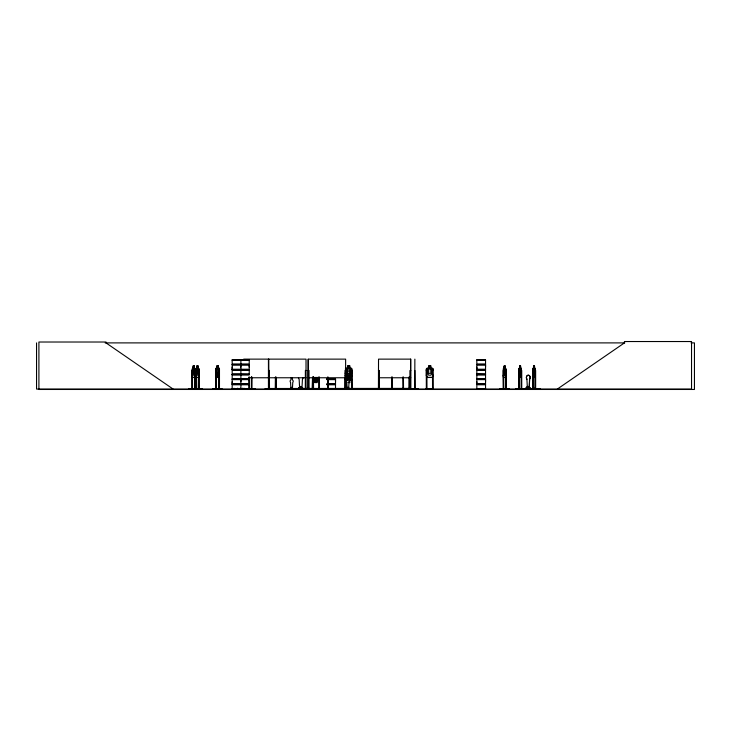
<?xml version="1.0" encoding="UTF-8"?>
<svg xmlns="http://www.w3.org/2000/svg" width="731" height="731" viewBox="0 0 731 731"><rect width="100%" height="100%" fill="white"/><g stroke="black" fill="none" stroke-linecap="round" stroke-linejoin="round"><path stroke-width="1.1" d="M232.175 383.903L232.175 379.617L240.892 379.617L240.883 383.903L232.175 383.903L232.184 381.765M232.175 369.246L232.175 364.97L240.892 364.97L240.883 369.246L232.175 369.246L232.184 367.108M240.883 381.765L240.883 379.617M240.883 367.108L240.883 364.97M249.216 367.108L249.216 364.97L241.093 364.97M335.511 381.765L335.511 379.617M476.831 383.903L476.831 379.617L485.548 379.617L485.539 383.903L476.831 383.903L476.84 381.765M476.831 369.246L476.831 364.97L485.548 364.97L485.539 369.246L476.831 369.246L476.84 367.108M485.539 381.765L485.539 379.617M485.539 367.108L485.539 364.97M265.079 388.728L272.06 388.7M304.69 388.728L318.67 388.59M418.479 388.728L403.494 388.59M529.171 388.179L529.555 379.206A2.33 1.873 -90 0 0 529.555 375.908A2.33 1.873 -90 0 0 526.905 375.908A2.33 1.873 -90 0 0 526.905 379.206L527.38 388.179L529.253 388.179L529.646 379.206A2.33 1.873 -90 0 0 529.646 375.908A2.33 1.873 -90 0 0 526.996 375.908A2.33 1.873 -90 0 0 526.996 379.206L526.905 379.206M300.733 387.101L300.551 386.745M485.558 374.464L476.804 374.245M476.804 389.066L485.558 388.901L485.548 384.762L476.831 384.762L476.831 388.892M505.642 377.479L505.925 375.195M519.047 377.479L518.69 375.204L518.973 377.479L521.212 377.479L521.459 375.204M521.212 377.479L521.523 375.204M192.509 377.479L194.903 377.479L195.25 369.045L194.19 368.241M194.903 377.479L195.25 375.204M499.967 389.066L509.37 389.029M500.132 389.075L509.361 389.02M515.611 388.728L524.849 388.728M529.527 389.02L538.784 389.02M245.497 389.066L234.596 388.59M251.811 389.066L251.893 377.022M188.854 389.029L201.984 389.075M188.872 388.728L202.003 388.728M192.5 389.066L192.463 370.453L191.97 370.453L191.961 389.029M195.177 388.728L195.25 369.045M198.805 389.038L198.695 370.453M198.942 389.02L198.942 369.045L197.955 368.241M218.989 377.479L219.364 375.195L219.053 377.479L216.093 377.479L216.175 368.241M388.746 389.02L394.804 389.075M388.746 388.728L394.786 388.7M394.767 389.02L388.746 388.983M527.289 386.745L528.321 387.028M528.321 386.745L527.289 387.028M212.648 388.728L222.361 389.02M528.029 386.681C528.412 387.668 526.896 386.306 528.23 387.001M527.572 386.653L527.974 387.101M528.047 387.128L528.303 387.028M345.288 373.331L346.074 371.046L351.456 371.046L352.168 373.331L351.401 371.129M345.361 373.34L346.128 371.129M352.159 375.204L351.373 377.479L345.991 377.479L345.288 375.204M433.181 375.204L432.396 377.479L427.014 377.479L426.301 375.204M503.239 389.075L503.257 369.054L503.485 368.241L504.18 368.241M505.03 365.948L505.002 375.195L504.143 375.195L503.686 373.358L504.18 365.948L505.103 365.948L505.103 368.241L505.998 369.082L505.706 377.479L503.476 377.479L503.558 368.241M518.745 389.075L518.69 369.054L519.686 368.241M519.065 368.314L518.69 369.054M535.448 389.075L535.448 369.045L535.065 377.479L532.899 377.479L532.616 369.054L533.612 368.241M532.671 389.075L532.981 368.241M376.584 389.02L380.138 388.7M402.169 388.728L403.21 389.02M308.281 388.983L308.308 370.453M312.493 388.728L312.146 389.066L312.539 377.022M344.858 389.066L345.169 388.399M426.127 389.02L426.191 388.399L426.968 388.399M215.819 369.091L216.193 368.314M315.088 377.625C312.384 380.266 316.084 379.928 316.048 377.36C316.048 379.91 319.593 380.266 316.971 377.635M348.34 382.587L349.875 382.587L349.793 380.221L350.944 379.453L350.944 375.177L349.793 373.34L349.793 369.082L347.654 369.082L347.654 373.358L346.512 375.177L346.512 379.453L347.654 380.221L346.101 380.294L345.288 379.49M347.6 379.38L346.786 379.371L348.258 376.83C345.215 374.062 347.728 372.673 348.724 376.337C349.628 372.7 352.315 374.044 349.208 376.84C352.954 382.77 347.536 378.247 349.793 375.177L350.944 373.358L350.944 369.082L349.793 368.314M197.032 365.948L196.566 373.358L197.068 375.195L197.991 375.195L198.485 369.082L197.918 366.021L196.995 366.021M540.136 388.892L525.918 389.075L526.101 387.558L527.462 387.558L527.462 388.526M528.76 389.066L528.915 387.558M537.322 388.526L537.121 389.066L538.025 389.056M537.897 388.91L537.322 388.773M217.052 368.314L216.44 369.082L216.44 373.358L217.052 375.195L218.203 375.195L218.816 369.082L218.176 365.948M318.725 380.294L319.456 379.48L319.456 377.424M345.288 369.054L346.019 368.241L347.581 368.241L347.581 365.948L349.875 365.948L349.793 368.314M351.401 380.221L352.086 379.444L351.437 380.294L349.793 380.221M527.554 386.8L527.928 386.763M292.427 389.056C294.438 387.741 289.375 389.504 290.381 388.947L290.509 388.051L290.691 388.7M299.308 388.526L299.043 387.558L298.668 389.066M299.061 387.558L298.878 389.066M298.878 388.526L300.021 389.038L299.061 388.892M299.792 389.056L299.061 388.773M301.62 389.066L302.342 388.773L302.552 387.558L302.826 389.038L302.342 388.773M302.607 389.056L298.851 388.773M346.476 389.066L346.75 388.051L346.923 388.7M346.896 389.047L347.399 389.047M348.632 388.865L349.272 389.047L348.76 389.056M348.769 389.047L349.08 388.051L349.235 389.066M245.625 389.029L254.991 388.728L232.184 388.773M291.285 377.58L290.892 379.937A1.553 1.553 0 0 0 290.572 382.377L290.892 388.362L292.446 388.362L292.765 382.377A1.553 1.553 0 0 0 292.446 379.937L292.053 377.58M557.333 389.075L624.438 342.894L624.438 341.532L691.535 341.532L691.535 389.075L36.55 389.075L36.55 342.894M539.99 389.066L540.136 388.526L532.122 388.773M346.668 388.7L349.107 388.956M233.719 389.029L233.819 388.399M268.569 389.029L268.688 370.453M105.154 342.894L624.786 342.894M691.023 342.894L694.45 342.894L694.45 389.468L38.907 389.468L38.907 342.017L106.013 342.017L106.013 342.894L173.11 389.075M243.688 359.131L306.024 359.131L306.015 389.075M232.166 359.807L249.234 359.807M476.822 359.807L485.558 359.807M232.184 360.237L240.883 360.237M241.102 360.237L249.216 360.237M476.84 360.237L485.539 360.237M241.093 364.111L249.225 364.111L249.225 359.981L232.166 359.963L232.184 364.111L240.892 364.111L240.892 359.981M232.111 364.404L249.289 364.404M476.767 364.404L485.603 364.404M232.111 364.668L249.289 364.668M476.767 364.668L485.603 364.668M194.254 365.948L193.194 365.948L193.194 368.241M198.019 365.948L196.968 365.948L196.995 368.314M519.613 365.948L520.6 365.948L520.965 369.082L520.499 375.195L519.64 375.195L519.184 373.358M193.231 366.021L194.227 366.021M216.988 366.021L218.203 366.021M349.793 366.021L347.654 366.021L347.654 368.314L346.512 369.082L346.512 373.358L347.654 375.195L347.654 378.384M430.815 366.021L428.677 366.021L428.677 368.314L427.525 369.082L427.525 373.358L428.677 375.195L430.815 375.195L431.957 373.358L431.957 369.082L430.815 368.314L430.888 365.948L428.594 365.948L428.594 368.241L427.032 368.241L426.301 369.054L426.337 389.075M505.075 366.021L504.143 366.021L504.216 368.314M519.64 366.021L520.573 366.021M533.566 366.021L534.498 366.021M197.827 366.405L197.233 366.405L197.233 367.172L197.827 367.172M504.299 366.405L504.847 366.405L504.299 367.172M533.721 366.405L534.279 366.405L533.721 367.172M193.267 368.241L192.518 368.241L192.235 369.091L192.271 389.075M197.032 368.241L196.292 368.241L196.009 369.091L196.045 389.075M216.111 368.241L217.052 368.241M218.176 368.241L219.035 368.241M349.866 368.241L351.355 368.241L352.159 369.045L352.47 389.066M430.888 368.241L432.368 368.241L433.181 369.045L433.227 388.728M520.536 368.241L521.495 369.082L521.13 368.241M534.462 368.241L535.448 369.045L535.055 368.241M192.536 368.314L194.885 368.314M196.301 368.314L198.649 368.314L198.914 369.082M216.129 368.314L219.026 368.314M346.046 368.314L351.319 368.314M427.068 368.314L432.341 368.314L433.108 369.082M503.495 368.314L505.688 368.314M519.001 368.314L521.185 368.314M532.926 368.314L535.11 368.314M198.942 369.045L198.604 377.479L196.283 377.479L196.045 375.204M215.718 369.054L215.819 389.075L215.928 388.399M505.953 369.045L505.934 389.075M217.052 369.082L218.203 369.082M241.093 369.246L249.225 369.246L249.225 364.97M232.111 369.548L249.289 369.548M476.767 369.548L485.603 369.548M232.111 369.813L249.289 369.813M476.767 369.813L485.603 369.813M241.093 370.114L249.225 370.114L249.225 374.235L241.102 374.126M195.14 370.453L194.839 389.075M198.421 370.453L198.914 370.453M218.907 370.453L219.446 370.453M268.441 370.453L269.392 370.453L269.483 389.075M306.024 370.453L305.384 370.453L305.32 389.075M308.062 370.453L309.012 370.453L309.085 389.075M352.086 370.453L351.447 370.453L351.529 389.075M378.411 370.453L379.078 370.453L379.133 389.075M410.795 370.453L410.128 370.453L410.182 389.075M414.861 370.453L415.098 389.075M426.264 370.453L426.895 370.453L426.968 389.075M433.108 370.453L432.478 370.453L432.551 389.075M503.248 370.453L503.531 389.075M518.745 370.453L519.22 370.453M532.671 370.453L533.146 370.453L533.173 389.075M217.052 373.358L218.203 373.358M347.654 373.358L349.793 373.34M240.883 374.126L232.184 374.126L232.184 370.114L240.892 370.114L240.892 374.235L232.166 374.245M476.84 374.126L485.539 374.126L485.539 370.114L476.831 370.114L476.831 374.235L485.558 374.245M241.084 374.245L249.234 374.245M232.166 374.464L240.892 374.464M241.084 374.418L249.234 374.464M241.084 374.61L249.234 374.619M232.184 374.884L240.883 374.884M241.102 374.884L249.216 374.884M476.84 374.884L485.539 374.884M192.207 375.204L192.582 377.479M347.654 375.195L349.793 375.177M503.193 375.204L503.549 377.479M532.616 375.204L532.99 377.406L535.11 377.406M192.536 377.406L194.885 377.406M196.301 377.406L198.649 377.406M216.129 377.406L219.026 377.406M351.319 377.406L346.046 377.406L345.361 375.195M432.341 377.406L427.068 377.406L426.383 375.195L426.383 369.091M503.495 377.406L505.688 377.406M519.001 377.406L521.185 377.406M249.253 377.763L306.024 377.763M308.381 377.763L345.635 377.763M378.53 377.763L410.795 377.763M241.093 378.759L249.225 378.759M326.803 378.759L335.52 378.759M232.111 379.06L249.289 379.06M326.748 379.06L335.584 379.06M476.767 379.06L485.603 379.06M232.111 379.325L249.289 379.325M326.748 379.325L335.584 379.325M476.767 379.325L485.603 379.325M241.093 379.617L249.225 379.617M326.803 379.617L335.52 379.617L335.511 383.903M318.725 380.294L313.389 380.294L312.585 379.49L312.658 377.415M348.038 382.13L349.409 382.13L349.409 381.363M241.093 383.903L249.225 383.903M326.803 383.903L335.52 383.903M232.111 384.195L249.289 384.195M326.748 384.195L335.584 384.195M476.767 384.195L485.603 384.195M232.111 384.46L249.289 384.46M326.748 384.46L335.584 384.46M476.767 384.46L485.603 384.46M241.093 384.762L249.225 384.762M326.803 384.762L335.52 384.762M533.328 388.335L534.873 388.335M191.915 388.399L192.518 388.399M194.592 388.399L195.204 388.399M195.68 388.399L196.292 388.399M198.366 388.399L198.969 388.399M215.49 388.399L216.148 388.399M218.843 388.399L219.51 388.399M249.289 388.399L248.915 389.075L248.714 388.399M251.957 388.399L251.354 388.399L251.373 389.075L251.409 377.022M415.171 388.399L414.788 389.075L414.861 359.131M433.181 388.399L432.405 388.399L432.405 389.075M503.184 388.399L503.778 388.399M506.272 388.399L505.706 389.075M518.69 388.399L519.275 388.399M521.779 388.399L521.212 389.075M274.436 389.029L277.862 389.02M290.381 388.7L292.765 388.7M335.511 384.762L335.52 388.892L325.962 388.691L330.22 389.02M345.946 388.59L351.383 388.59M426.968 388.59L432.405 388.59M325.98 388.728L335.511 388.773M476.84 388.773L485.539 388.773M500.105 388.728L509.352 388.728M188.872 388.983L202.012 389.02M255 389.02L232.166 388.892L232.175 384.762L240.892 384.762L240.892 388.892M345.827 389.029L345.708 388.399M306.134 389.02L306.088 388.399M410.53 389.029L410.557 359.131M409.342 389.029L409.323 388.499M540.291 389.056L526.119 388.91M240.645 389.029L240.663 388.399M195.725 389.029L195.734 370.453L196.228 370.453L196.228 389.075L196.255 388.399M346.128 380.221L345.361 379.453L345.361 377.415M312.658 379.453L313.425 380.221M348.76 377.36L349.911 379.38M218.971 368.241L219.282 389.075M218.962 368.314L219.474 369.045L219.474 389.075M198.229 388.7L198.421 377.022M195.844 389.038L195.926 388.399M215.755 375.195L216.157 377.479M196.072 375.195L196.347 377.479M348.696 378.256C348.157 376.31 346.028 378.667 347.143 379.937A1.553 1.553 0 0 0 346.823 382.377L347.143 388.362L348.696 388.362L349.016 382.377A1.553 1.553 0 0 0 348.696 379.937L348.696 378.256L348.696 379.937M535.64 389.075L535.64 370.453L535.165 370.453L535.138 389.075M535.394 377.022L535.357 389.075M534.498 368.314L534.525 365.948L533.539 365.948L533.566 375.195L534.425 375.195L534.891 373.358L534.462 365.948M533.612 365.948L533.639 368.314M532.99 388.399L532.99 389.075L532.89 370.453M532.634 388.399L532.643 389.075M530.057 388.773L530.057 387.558L528.696 387.558L528.696 388.526M529.838 387.558L529.838 388.526L526.32 388.526L526.32 387.558M528.038 388.526L528.038 386.489L527.078 386.489L527.179 388.526M527.937 386.489L527.937 388.526M527.243 387.558L527.243 388.773M521.751 389.075L521.715 370.453L521.24 370.453L521.24 389.075M521.559 388.399L521.559 389.075M521.459 369.045L521.431 389.075M519.686 365.948L519.248 389.075M518.964 370.453L519.028 389.075M518.937 388.399L518.9 389.075M506.217 389.075L506.217 370.453L505.742 370.453L505.715 389.075M506.026 388.399L506.062 389.075M503.75 388.399L503.75 389.075L503.723 374.829M503.403 388.399L503.403 389.075M433.035 388.399L433.035 389.075M410.859 389.075L410.859 388.399L268.122 388.499L268.122 389.075M410.776 389.075L410.795 359.131L378.53 359.131L378.43 389.075M410.383 388.399L410.383 389.075L410.347 370.453M410.036 377.178L409.99 389.075M409.671 388.399L409.634 389.075L409.598 377.022M409.058 388.399L409.122 389.075M408.94 377.022L408.903 389.075M403.53 388.399L403.53 389.075L403.421 377.022M403.348 388.399L403.274 389.075M402.909 388.399L402.918 389.075L402.836 377.022M402.726 388.399L402.726 389.075M402.415 388.499L402.415 389.075M401.081 388.499L401.017 389.075M392.245 377.178L392.282 389.075M392.245 388.399L392.245 389.075M392.035 377.178L392.072 389.075M391.926 377.178L391.926 389.075M391.725 377.178L391.697 389.075L391.633 388.499M390.281 388.499L390.281 389.075M387.896 388.499L387.896 389.075M386.544 388.499L386.544 389.075M385.886 388.499L385.886 389.075M378.95 370.453L378.868 389.075M378.631 388.399L378.612 389.075M378.347 388.399L378.347 389.075M352.004 388.399L352.004 389.075M351.373 388.399L351.373 389.075M348.285 388.7L348.276 387.339L347.572 387.339L347.572 388.7M345.946 389.075L345.873 370.453L345.005 370.453L344.931 389.075M345.562 389.075L345.635 359.131L308.381 359.131L308.372 389.075M345.242 377.022L345.242 389.075M328.155 388.399L328.137 389.075M328.128 377.178L328.009 389.075M327.872 377.178L327.844 389.075M327.726 377.178L327.698 389.075M319.374 377.022L319.374 389.075L319.301 388.399M318.743 377.022L318.826 389.075M318.67 388.399L318.67 389.075M318.232 377.315L318.232 379.453L317.09 380.221L317.163 382.587L314.869 382.587L314.878 380.294M317.09 377.315L317.09 379.453L314.951 379.453L314.951 377.315M314.951 382.514L314.951 380.221L313.8 379.453L313.8 377.315M313.517 377.178L313.544 389.075M313.371 377.178L313.398 389.075M313.261 377.178L313.233 389.075L313.16 377.022M312.612 388.399L312.612 389.075M309.195 388.499L309.195 389.075M308.939 388.399L308.93 389.075M308.519 388.499L308.519 389.075M308.062 359.131L308.062 389.075L308.025 388.399M305.467 388.399L305.457 389.075M302.533 387.558L302.415 388.773M301.336 388.526L301.336 386.489L300.267 386.489L300.277 388.526M292.647 388.051L292.647 388.7M292.034 388.7L292.034 387.339L291.322 387.339L291.322 388.7M276.08 377.178L276.08 389.075L275.962 377.178M275.861 388.399L275.879 389.075M275.614 388.399L275.633 389.075M275.532 377.178L275.468 389.075M275.413 377.178L275.349 389.075M269.319 388.399L269.319 389.075M268.761 359.131L268.862 389.075M268.441 359.131L268.441 389.075L268.378 388.399M268.186 388.499L268.186 389.075M251.711 388.399L251.692 389.075M251.628 377.022L251.592 389.075M249.262 388.399L249.262 389.075L249.234 377.022M249.015 377.022L249.043 389.075M244.419 388.59L244.419 389.075M244.236 388.399L244.3 389.075M244.136 388.399L244.154 389.075M243.889 388.399L243.907 389.075M243.743 388.399L243.688 389.075M242.738 388.399L242.738 389.075L242.646 388.399M242.445 388.399L242.418 389.075M242.281 389.075L242.308 388.399L242.144 389.075M242.052 388.399L241.988 389.075M240.81 388.399L240.81 389.075M240.179 388.399L240.179 389.075M240.106 388.399L240.033 389.075M237.977 388.399L238.032 389.075M237.95 388.399L237.877 389.075M237.721 388.399L237.739 389.075M237.584 388.399L237.602 389.075M237.447 389.075L237.374 388.399L237.347 389.075M234.596 389.075L234.523 388.399L234.45 389.075M233.966 388.399L233.893 389.075M219.108 370.453L219.108 389.075L219.072 388.399M218.907 377.022L218.871 389.075M218.203 377.479L218.24 365.948L216.952 365.948L216.952 368.241M217.016 365.948L217.052 377.479M216.129 389.075L216.093 370.453L215.544 370.453L215.554 389.075M215.709 388.399L215.709 389.075M198.64 370.453L198.604 389.075M197.955 365.948L197.991 368.314M194.921 370.453L194.921 389.075M194.656 377.022L194.62 389.075M194.19 365.948L194.72 369.082L194.227 375.195L193.295 375.195L192.801 373.358L193.267 365.948M192.308 369.091L192.308 375.195M303.118 377.552A2.33 2.33 0 0 1 302.442 379.206L301.958 388.179L299.628 388.179L299.143 379.206A2.33 2.33 0 0 1 298.467 377.552M485.558 359.963L476.822 359.972L476.84 364.111L485.548 364.111L485.548 359.981M194.062 366.405L193.459 366.405L193.459 367.172L194.062 367.172L194.062 366.405M217.993 366.405L217.253 366.405L217.253 367.172L217.993 367.172L217.993 366.405M349.409 366.405L348.038 366.405L348.038 367.172L349.409 367.172L349.409 366.405M430.431 366.405L429.051 366.405L429.051 367.172L430.431 367.172L430.431 366.405M520.353 366.405L519.796 367.172L520.353 366.405M194.227 369.082L193.295 369.082L193.295 373.358L194.227 373.358L194.227 369.082M197.991 369.082L197.068 369.082L197.068 373.358L197.991 373.358L197.991 369.082M430.815 369.082L428.677 369.082L428.677 373.358L430.815 373.358L430.815 369.082M505.002 369.082L504.143 369.082L504.143 373.358L505.002 373.358L505.002 369.082M520.499 369.082L519.64 369.082L519.64 373.358L520.499 373.358L520.499 369.082M534.425 369.082L533.566 369.082L533.566 373.358L534.425 373.358L534.425 369.082M240.892 374.619L232.166 374.619L232.184 378.759L240.892 378.759L240.892 374.637M485.558 374.619L476.822 374.61L476.84 378.759L485.548 378.759L485.548 374.637M316.706 381.363L315.335 381.363L315.335 382.13L316.706 382.13L316.706 381.363"/></g></svg>
